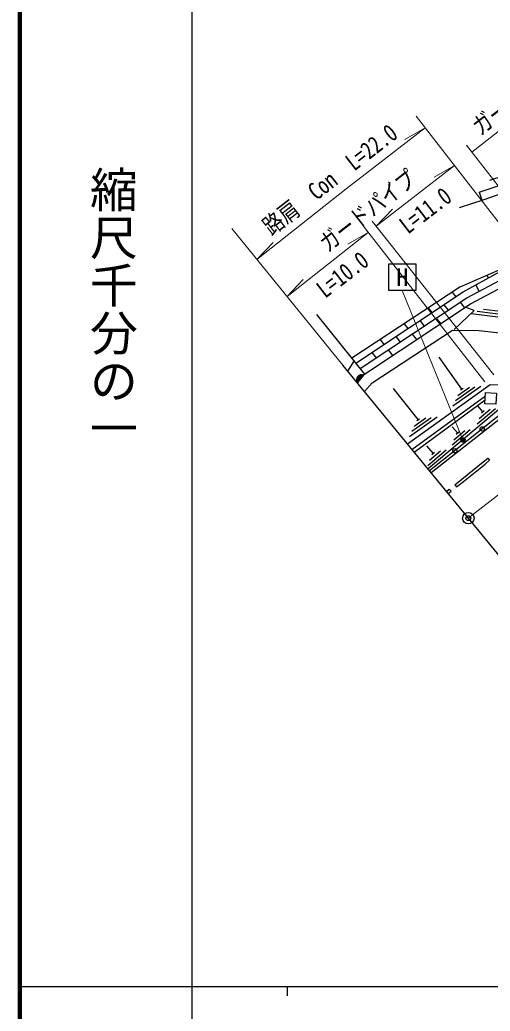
# Model space of a CAD drawing. Units: millimetres at full size, sheet at 1:1000; details may follow other scales. Extents: x 40000 to 680000, y 20000 to 380000.
# Drawn here: x 40000 to 89234, y 202409 to 306311 of the extents above; entities that cross this region are included whole.
import ezdxf
from ezdxf.enums import TextEntityAlignment as Align

# ---------------------------------------------------------------- set-up
doc = ezdxf.new("R2010")
doc.units = ezdxf.units.MM
doc.header["$LTSCALE"] = 1000
doc.header["$PDMODE"] = 32
doc.header["$PDSIZE"] = 500
doc.linetypes.add('CHAIN', pattern=[18.5, 12, -1.5, 3.5, -1.5])
for name, color, linetype, lineweight in [('M-BGD', 7, 'Continuous', 25), ('M-BMK', 2, 'CHAIN', 13), ('M-BMK-OTRS', 5, 'Continuous', 25), ('M-BMK-SRVR', 3, 'Continuous', 25), ('M-STR-HTXT', 7, 'Continuous', 13), ('M-STR-STRC', 7, 'Continuous', 25), ('M-TTL', 2, 'Continuous', 140), ('M-TTL-BAND', 7, 'Continuous', 25)]:
    doc.layers.add(name, color=color, linetype=linetype, lineweight=lineweight)
doc.layers.add('M-OTRS', color=6, linetype='Continuous')
doc.styles.add('@ＭＳ ゴシック', font='')
doc.styles.add('ＭＳ ゴシック', font='')
doc.styles.get('@ＭＳ ゴシック').set_extended_font_data('@MS Gothic')
doc.styles.get('ＭＳ ゴシック').set_extended_font_data('MS Gothic')

msp = doc.modelspace()

# ---------------------------------------------------------------- hatches: boundary and pattern name
at = {"layer": 'M-BGD'}
msp.add_hatch(color=256, dxfattribs=at).paths.add_polyline_path([(75377, 268286, -0.82183), (75994, 269061)])
at = {"layer": 'M-STR-HTXT'}
msp.add_hatch(color=256, dxfattribs=at).paths.add_polyline_path([(86609, 262400, -1), (86170, 262161, -0.41421), (86270, 262500, -0.41421)])

# ---------------------------------------------------------------- linework, layer by layer
at = {"layer": 'M-BGD'}
for p, q in [((88078, 288261), (88362, 287411)), ((88910, 279528), (89043, 279259)), ((87728, 278535), (88064, 277857)), ((85246, 277769), (85626, 277287)), ((84374, 276453), (84827, 275878)), ((86080, 276712), (86534, 276137)), ((71063, 275432), (76092, 269185)), ((82732, 276111), (83121, 275619)), ((87888, 275763), (90864, 275388)), ((88521, 275986), (90306, 275761)), ((80219, 274453), (80616, 273951)), ((81868, 274785), (82322, 274210)), ((83575, 275044), (84028, 274469)), ((81069, 273376), (81523, 272801)), ((77706, 272795), (78110, 272283)), ((79363, 273117), (79817, 272542)), ((76857, 271449), (77311, 270874)), ((78564, 271708), (79018, 271133)), ((74347, 269486), (74996, 270547)), ((86280, 267614), (83907, 270972)), ((75377, 268286), (75994, 269061)), ((81708, 264406), (79120, 267672)), ((85335, 265850), (88260, 267906)), ((85602, 266404), (87648, 267842)), ((85839, 266937), (87066, 267800)), ((86137, 267514), (86423, 267715)), ((81052, 261289), (88736, 266919)), ((81286, 261003), (88714, 266480)), ((88841, 266750), (88852, 266757)), ((90555, 265827), (82729, 259239)), ((91232, 265683), (82889, 259043)), ((87889, 263975), (89802, 265585)), ((88459, 265239), (87947, 265847)), ((88078, 264527), (89226, 265493)), ((88325, 265126), (88593, 265352)), ((80777, 262637), (83685, 264711)), ((81039, 263192), (83074, 264644)), ((81272, 263727), (82493, 264598)), ((81566, 264305), (81851, 264508)), ((85244, 261749), (87157, 263359)), ((85814, 263013), (85261, 263669)), ((85434, 262300), (86581, 263266)), ((85680, 262900), (85948, 263126)), ((83279, 260879), (82623, 261658)), ((82709, 259615), (84622, 261225)), ((82898, 260166), (84046, 261132)), ((83145, 260766), (83413, 260991)), ((88990, 260378), (89181, 260147)), ((84650, 256890), (84959, 257135)), ((84838, 256660), (85143, 256901)), ((84959, 257135), (85143, 256901)), ((85524, 257583), (85709, 257349))]:
    msp.add_line(p, q, dxfattribs=at)
for points in [[(88078, 288261), (102557, 293067), (110114, 294256), (120603, 292671), (125190, 291180)], [(89188, 289498), (102074, 293709), (103673, 294116), (109893, 294909), (115642, 294017), (120474, 293323), (125689, 291540)], [(86042, 286638), (88591, 287488), (96162, 290152), (100373, 291542), (103270, 292391), (110261, 293665), (120846, 292275), (125013, 291053)], [(116802, 285202), (109930, 286467), (105511, 285348), (100278, 283968), (97722, 283305), (93747, 281649), (90064, 280023), (86059, 278305), (74754, 270848)], [(75633, 269756), (86787, 277182), (90869, 279339), (93611, 280639), (95549, 281476), (97427, 282236), (99288, 282902), (101746, 283740), (103002, 284143), (104928, 284718), (106244, 285046), (108170, 285466), (110278, 285844), (111238, 285670), (112200, 285532), (113378, 285332), (116313, 284857)], [(75353, 268256), (76092, 269185), (87160, 276554), (91196, 278686), (93912, 279974), (95830, 280802), (97687, 281554), (99529, 282213), (101975, 283047), (103218, 283446), (105121, 284013), (106410, 284335), (108313, 284750), (110277, 285102), (111121, 284949), (112088, 284811), (113260, 284612), (115475, 284265)], [(87259, 275540), (99250, 274030), (100531, 274945), (101671, 273479), (107150, 277684), (112786, 281831)], [(75173, 270327), (86413, 277810), (91906, 280836)], [(85477, 273866), (87566, 275829), (86635, 276204)], [(76087, 267358), (76880, 268281), (85277, 273778), (88057, 273755), (100074, 272425), (100276, 272105), (94161, 267442), (93796, 267892)], [(99858, 272449), (94012, 267885), (89246, 268047), (80594, 261849)], [(90287, 266151), (91117, 265148), (83063, 258831)], [(85524, 257583), (86268, 258173), (88515, 259984), (88990, 260378)], [(85709, 257349), (86456, 257938), (88705, 259752), (89181, 260147)]]:
    msp.add_lwpolyline(points, dxfattribs=at)
msp.add_lwpolyline([(88752, 267240), (89894, 267183), (89836, 266013), (88693, 266071)], close=True, dxfattribs=at)
for centre in [(88404, 263432), (85539, 261152)]:
    msp.add_circle(centre, 225, dxfattribs=at)
msp.add_arc((75762, 268612), 505, 62.67429, 220.33248, dxfattribs=at)
at = {"layer": 'M-BMK'}
msp.add_line((86949, 254080), (117644, 277958), dxfattribs=at)
at = {"layer": 'M-BMK-OTRS'}
msp.add_line((103120, 234310), (73819, 270131), dxfattribs=at)
at = {"layer": 'M-BMK-SRVR'}
msp.add_circle((86949, 254080), 600, dxfattribs=at)
at = {"layer": 'M-OTRS'}
msp.add_point((86949, 254080), dxfattribs=at)
at = {"layer": 'M-STR-HTXT'}
for p, q in [((81477, 296214), (98559, 274157)), ((82427, 294988), (80296, 293768)), ((86756, 293186), (100221, 275823)), ((77307, 284692), (85488, 291035)), ((85488, 291035), (83358, 289815)), ((77307, 284692), (79019, 286452)), ((75932, 284710), (88695, 268381)), ((76898, 285211), (89625, 269096)), ((73819, 270131), (62204, 284433)), ((67977, 277324), (76465, 284028)), ((76465, 284028), (74346, 282790)), ((64825, 281206), (66521, 282981)), ((67977, 277324), (69673, 279099)), ((86390, 262281), (80039, 277939))]:
    msp.add_line(p, q, dxfattribs=at)
for points in [[(87322, 292456), (90846, 295188), (98612, 301166)], [(64825, 281206), (74173, 288589), (82427, 294988)]]:
    msp.add_lwpolyline(points, dxfattribs=at)
msp.add_circle((86390, 262281), 250, dxfattribs=at)
at = {"layer": 'M-STR-STRC'}
msp.add_lwpolyline([(78633, 280751), (81445, 280751), (81445, 277939), (78633, 277939)], close=True, dxfattribs=at)
at = {"layer": 'M-TTL'}
msp.add_line((40000, 380000), (40000, 20000), dxfattribs=at)
at = {"layer": 'M-TTL-BAND'}
for p, q in [((58000, 370000), (58000, 20000)), ((40000, 205000), (579000, 205000)), ((68000, 205000), (68000, 204000))]:
    msp.add_line(p, q, dxfattribs=at)

# ---------------------------------------------------------------- texts
at = {"layer": 'M-STR-HTXT', "style": 'ＭＳ ゴシック', "width": 0.8}
for s, rotation, p in [('ガードパイプ', 37.589, (93307, 297343)), ('路肩\u3000Con\u3000L=22.0', 37.971, (73364, 288415)), ('ガードパイプ', 38.072, (77307, 285156)), ('L=11.0', 37.429, (83336, 285168)), ('L=10.0', 37.624, (74663, 278451))]:
    msp.add_text(s, height=1833, rotation=rotation, dxfattribs=at).set_placement(p, align=Align.BOTTOM_CENTER)
at = {"layer": 'M-STR-STRC', "style": 'ＭＳ ゴシック'}
msp.add_text('H', height=1833, dxfattribs=at).set_placement((80039, 279345), align=Align.MIDDLE_CENTER)
at = {"layer": 'M-TTL-BAND', "style": '@ＭＳ ゴシック'}
msp.add_text('縮尺千分の一', height=3666, rotation=270, dxfattribs=at).set_placement((49777, 261030), align=Align.MIDDLE_RIGHT)

doc.saveas('drawing.dxf')
